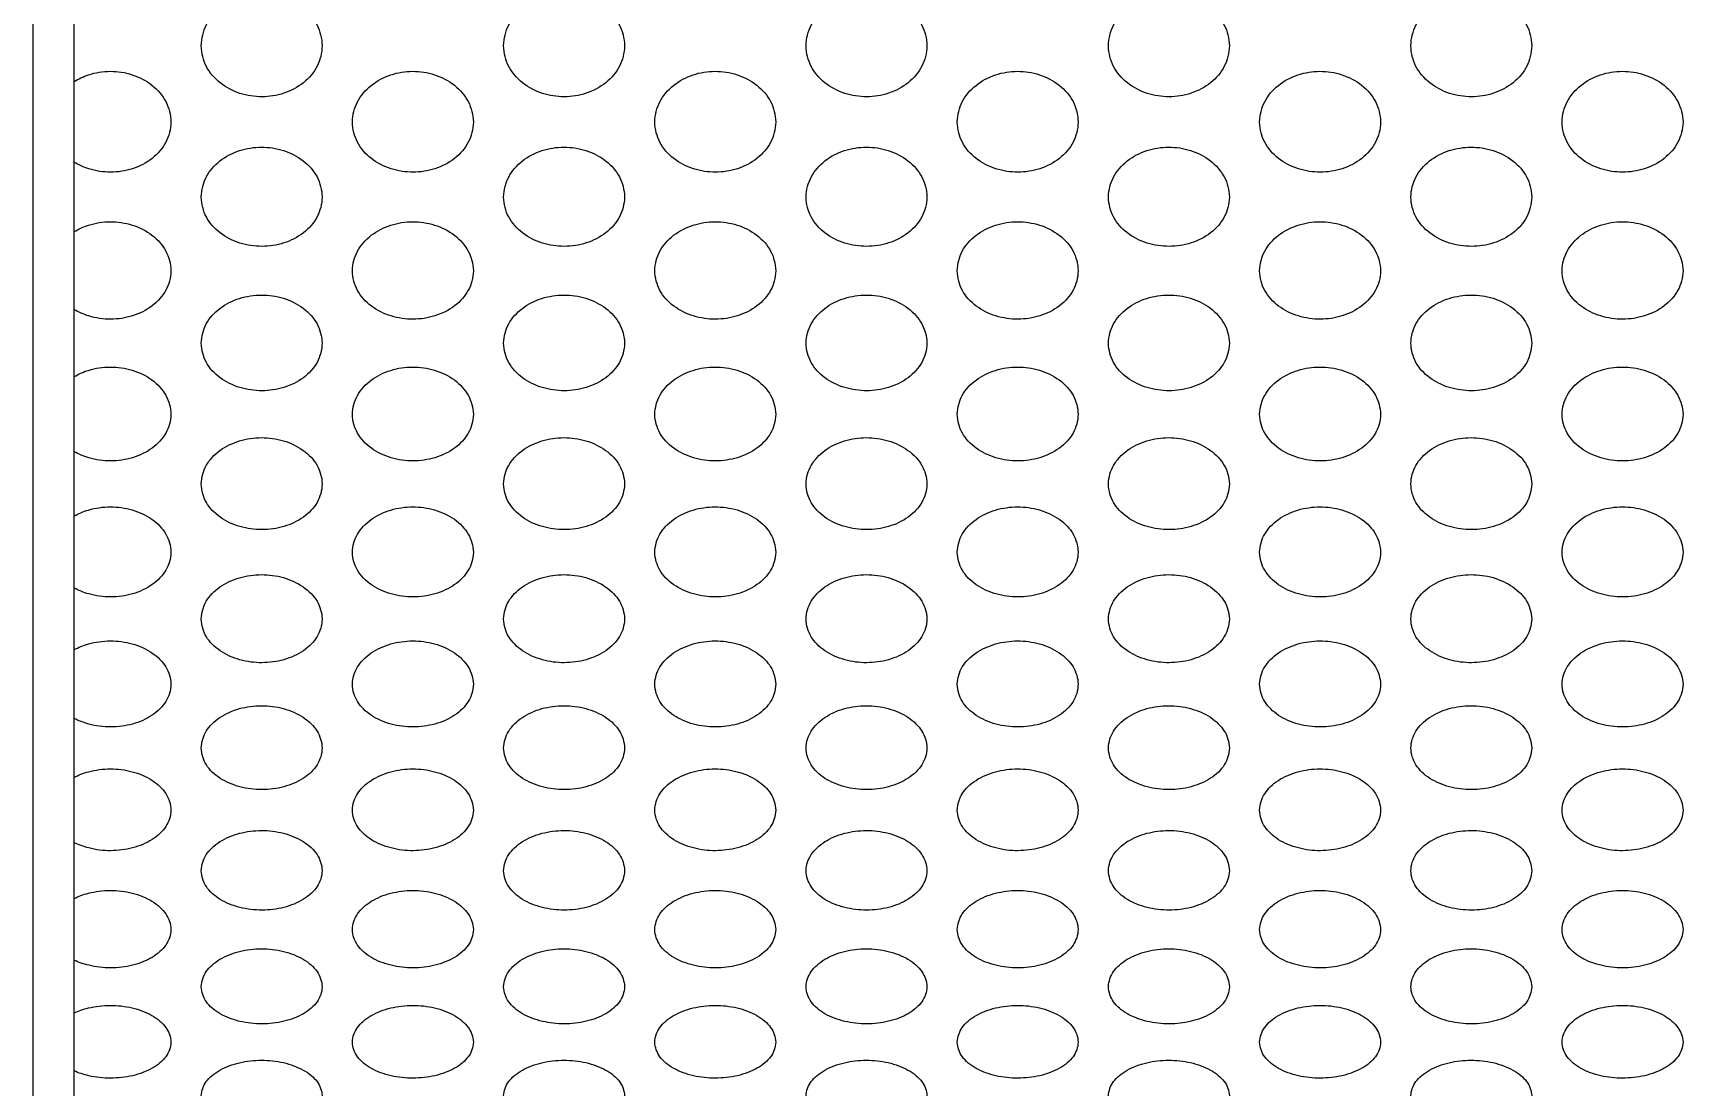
# Model space of a CAD drawing. Header units: millimetres. Extents: x 750 to 8479, y 2174 to 4333.
# Drawn here: x 2282 to 2391.2, y 3556.2 to 3625.9 of the extents above; entities that cross this region are included whole.
import ezdxf

# ---------------------------------------------------------------- set-up
doc = ezdxf.new("R2010")
doc.units = ezdxf.units.MM
doc.header["$LTSCALE"] = 153.67
doc.layers.add('02___PRT_ALL_AXES', color=7, linetype='CONTINUOUS')

msp = doc.modelspace()

# ---------------------------------------------------------------- linework, layer by layer
at = {"layer": '02___PRT_ALL_AXES', "linetype": 'Continuous'}
for p, q in [((2282.04045, 3495.98644), (2282.04045, 4020.65762)), ((2284.7516, 4011.78983), (2284.7516, 3504.85424))]:
    msp.add_line(p, q, dxfattribs=at)
for points in [[(2293.16421, 3625.06269), (2293.18605, 3625.56366), (2293.39803, 3626.46171), (2294.34098, 3627.59509), (2295.68085, 3628.3105), (2297.14755, 3628.54637), (2298.62142, 3628.32001), (2299.97591, 3627.60604), (2300.92905, 3626.46677), (2301.14258, 3625.56568), (2301.16421, 3625.06269)], [(2313.16421, 3625.06269), (2313.18605, 3625.56366), (2313.39803, 3626.46171), (2314.34098, 3627.59509), (2315.68085, 3628.3105), (2317.14755, 3628.54637), (2318.62142, 3628.32001), (2319.97591, 3627.60604), (2320.92905, 3626.46677), (2321.14258, 3625.56568), (2321.16421, 3625.06269)], [(2333.16421, 3625.06269), (2333.18605, 3625.56366), (2333.39803, 3626.46171), (2334.34098, 3627.59509), (2335.68085, 3628.3105), (2337.14755, 3628.54637), (2338.62142, 3628.32001), (2339.97591, 3627.60604), (2340.92905, 3626.46677), (2341.14258, 3625.56568), (2341.16421, 3625.06269)], [(2353.16421, 3625.06269), (2353.18605, 3625.56366), (2353.39803, 3626.46171), (2354.34098, 3627.59509), (2355.68085, 3628.3105), (2357.14755, 3628.54637), (2358.62142, 3628.32001), (2359.97591, 3627.60604), (2360.92905, 3626.46677), (2361.14258, 3625.56568), (2361.16421, 3625.06269)], [(2373.16421, 3625.06269), (2373.18605, 3625.56366), (2373.39803, 3626.46171), (2374.34098, 3627.59509), (2375.68085, 3628.3105), (2377.14755, 3628.54637), (2378.62142, 3628.32001), (2379.97591, 3627.60604), (2380.92905, 3626.46677), (2381.14258, 3625.56568), (2381.16421, 3625.06269)], [(2301.16421, 3625.06269), (2301.14237, 3624.56171), (2300.93039, 3623.668), (2299.98744, 3622.54858), (2298.64757, 3621.84616), (2297.18087, 3621.61522), (2295.707, 3621.83684), (2294.35251, 3622.53779), (2293.39937, 3623.66297), (2293.18584, 3624.5597), (2293.16421, 3625.06269)], [(2321.16421, 3625.06269), (2321.14237, 3624.56171), (2320.93039, 3623.668), (2319.98744, 3622.54858), (2318.64757, 3621.84616), (2317.18087, 3621.61522), (2315.707, 3621.83684), (2314.35251, 3622.53779), (2313.39937, 3623.66297), (2313.18584, 3624.5597), (2313.16421, 3625.06269)], [(2341.16421, 3625.06269), (2341.14237, 3624.56171), (2340.93039, 3623.668), (2339.98744, 3622.54858), (2338.64757, 3621.84616), (2337.18087, 3621.61522), (2335.707, 3621.83684), (2334.35251, 3622.53779), (2333.39937, 3623.66297), (2333.18584, 3624.5597), (2333.16421, 3625.06269)], [(2361.16421, 3625.06269), (2361.14237, 3624.56171), (2360.93039, 3623.668), (2359.98744, 3622.54858), (2358.64757, 3621.84616), (2357.18087, 3621.61522), (2355.707, 3621.83684), (2354.35251, 3622.53779), (2353.39937, 3623.66297), (2353.18584, 3624.5597), (2353.16421, 3625.06269)], [(2381.16421, 3625.06269), (2381.14237, 3624.56171), (2380.93039, 3623.668), (2379.98744, 3622.54858), (2378.64757, 3621.84616), (2377.18087, 3621.61522), (2375.707, 3621.83684), (2374.35251, 3622.53779), (2373.39937, 3623.66297), (2373.18584, 3624.5597), (2373.16421, 3625.06269)], [(2303.16421, 3620.01973), (2303.18605, 3620.51289), (2303.39803, 3621.39704), (2304.34098, 3622.51312), (2305.68085, 3623.21772), (2307.14755, 3623.45004), (2308.62142, 3623.22709), (2309.97591, 3622.5239), (2310.92905, 3621.40202), (2311.14258, 3620.51488), (2311.16421, 3620.01973)], [(2323.16421, 3620.01973), (2323.18605, 3620.51289), (2323.39803, 3621.39704), (2324.34098, 3622.51312), (2325.68085, 3623.21772), (2327.14755, 3623.45004), (2328.62142, 3623.22709), (2329.97591, 3622.5239), (2330.92905, 3621.40202), (2331.14258, 3620.51488), (2331.16421, 3620.01973)], [(2343.16421, 3620.01973), (2343.18605, 3620.51289), (2343.39803, 3621.39704), (2344.34098, 3622.51312), (2345.68085, 3623.21772), (2347.14755, 3623.45004), (2348.62142, 3623.22709), (2349.97591, 3622.5239), (2350.92905, 3621.40202), (2351.14258, 3620.51488), (2351.16421, 3620.01973)], [(2363.16421, 3620.01973), (2363.18605, 3620.51289), (2363.39803, 3621.39704), (2364.34098, 3622.51312), (2365.68085, 3623.21772), (2367.14755, 3623.45004), (2368.62142, 3623.22709), (2369.97591, 3622.5239), (2370.92905, 3621.40202), (2371.14258, 3620.51488), (2371.16421, 3620.01973)], [(2383.16421, 3620.01973), (2383.18605, 3620.51289), (2383.39803, 3621.39704), (2384.34098, 3622.51312), (2385.68085, 3623.21772), (2387.14755, 3623.45004), (2388.62142, 3623.22709), (2389.97591, 3622.5239), (2390.92905, 3621.40202), (2391.14258, 3620.51488), (2391.16421, 3620.01973)], [(2311.16421, 3620.01973), (2311.14237, 3619.52657), (2310.93039, 3618.64691), (2309.98744, 3617.54533), (2308.64757, 3616.85421), (2307.18087, 3616.627), (2305.707, 3616.84504), (2304.35251, 3617.53471), (2303.39937, 3618.64196), (2303.18584, 3619.52459), (2303.16421, 3620.01973)], [(2331.16421, 3620.01973), (2331.14237, 3619.52657), (2330.93039, 3618.64691), (2329.98744, 3617.54533), (2328.64757, 3616.85421), (2327.18087, 3616.627), (2325.707, 3616.84504), (2324.35251, 3617.53471), (2323.39937, 3618.64196), (2323.18584, 3619.52459), (2323.16421, 3620.01973)], [(2351.16421, 3620.01973), (2351.14237, 3619.52657), (2350.93039, 3618.64691), (2349.98744, 3617.54533), (2348.64757, 3616.85421), (2347.18087, 3616.627), (2345.707, 3616.84504), (2344.35251, 3617.53471), (2343.39937, 3618.64196), (2343.18584, 3619.52459), (2343.16421, 3620.01973)], [(2371.16421, 3620.01973), (2371.14237, 3619.52657), (2370.93039, 3618.64691), (2369.98744, 3617.54533), (2368.64757, 3616.85421), (2367.18087, 3616.627), (2365.707, 3616.84504), (2364.35251, 3617.53471), (2363.39937, 3618.64196), (2363.18584, 3619.52459), (2363.16421, 3620.01973)], [(2391.16421, 3620.01973), (2391.14237, 3619.52657), (2390.93039, 3618.64691), (2389.98744, 3617.54533), (2388.64757, 3616.85421), (2387.18087, 3616.627), (2385.707, 3616.84504), (2384.35251, 3617.53471), (2383.39937, 3618.64196), (2383.18584, 3619.52459), (2383.16421, 3620.01973)], [(2293.16421, 3615.05751), (2293.18605, 3615.54257), (2293.39803, 3616.41232), (2294.34098, 3617.51043), (2295.68085, 3618.20381), (2297.14755, 3618.43245), (2298.62142, 3618.21303), (2299.97591, 3617.52105), (2300.92905, 3616.41722), (2301.14258, 3615.54452), (2301.16421, 3615.05751)], [(2313.16421, 3615.05751), (2313.18605, 3615.54257), (2313.39803, 3616.41232), (2314.34098, 3617.51043), (2315.68085, 3618.20381), (2317.14755, 3618.43245), (2318.62142, 3618.21303), (2319.97591, 3617.52105), (2320.92905, 3616.41722), (2321.14258, 3615.54452), (2321.16421, 3615.05751)], [(2333.16421, 3615.05751), (2333.18605, 3615.54257), (2333.39803, 3616.41232), (2334.34098, 3617.51043), (2335.68085, 3618.20381), (2337.14755, 3618.43245), (2338.62142, 3618.21303), (2339.97591, 3617.52105), (2340.92905, 3616.41722), (2341.14258, 3615.54452), (2341.16421, 3615.05751)], [(2353.16421, 3615.05751), (2353.18605, 3615.54257), (2353.39803, 3616.41232), (2354.34098, 3617.51043), (2355.68085, 3618.20381), (2357.14755, 3618.43245), (2358.62142, 3618.21303), (2359.97591, 3617.52105), (2360.92905, 3616.41722), (2361.14258, 3615.54452), (2361.16421, 3615.05751)], [(2373.16421, 3615.05751), (2373.18605, 3615.54257), (2373.39803, 3616.41232), (2374.34098, 3617.51043), (2375.68085, 3618.20381), (2377.14755, 3618.43245), (2378.62142, 3618.21303), (2379.97591, 3617.52105), (2380.92905, 3616.41722), (2381.14258, 3615.54452), (2381.16421, 3615.05751)], [(2301.16421, 3615.05751), (2301.14237, 3614.57246), (2300.93039, 3613.70737), (2299.98744, 3612.62426), (2298.64757, 3611.94485), (2297.18087, 3611.72151), (2295.707, 3611.93584), (2294.35251, 3612.61382), (2293.39937, 3613.7025), (2293.18584, 3614.5705), (2293.16421, 3615.05751)], [(2321.16421, 3615.05751), (2321.14237, 3614.57246), (2320.93039, 3613.70737), (2319.98744, 3612.62426), (2318.64757, 3611.94485), (2317.18087, 3611.72151), (2315.707, 3611.93584), (2314.35251, 3612.61382), (2313.39937, 3613.7025), (2313.18584, 3614.5705), (2313.16421, 3615.05751)], [(2341.16421, 3615.05751), (2341.14237, 3614.57246), (2340.93039, 3613.70737), (2339.98744, 3612.62426), (2338.64757, 3611.94485), (2337.18087, 3611.72151), (2335.707, 3611.93584), (2334.35251, 3612.61382), (2333.39937, 3613.7025), (2333.18584, 3614.5705), (2333.16421, 3615.05751)], [(2361.16421, 3615.05751), (2361.14237, 3614.57246), (2360.93039, 3613.70737), (2359.98744, 3612.62426), (2358.64757, 3611.94485), (2357.18087, 3611.72151), (2355.707, 3611.93584), (2354.35251, 3612.61382), (2353.39937, 3613.7025), (2353.18584, 3614.5705), (2353.16421, 3615.05751)], [(2381.16421, 3615.05751), (2381.14237, 3614.57246), (2380.93039, 3613.70737), (2379.98744, 3612.62426), (2378.64757, 3611.94485), (2377.18087, 3611.72151), (2375.707, 3611.93584), (2374.35251, 3612.61382), (2373.39937, 3613.7025), (2373.18584, 3614.5705), (2373.16421, 3615.05751)], [(2303.16421, 3610.17894), (2303.18605, 3610.65561), (2303.39803, 3611.51044), (2304.34098, 3612.58996), (2305.68085, 3613.27171), (2307.14755, 3613.49653), (2308.62142, 3613.28077), (2309.97591, 3612.60039), (2310.92905, 3611.51525), (2311.14258, 3610.65753), (2311.16421, 3610.17894)], [(2323.16421, 3610.17894), (2323.18605, 3610.65561), (2323.39803, 3611.51044), (2324.34098, 3612.58996), (2325.68085, 3613.27171), (2327.14755, 3613.49653), (2328.62142, 3613.28077), (2329.97591, 3612.60039), (2330.92905, 3611.51525), (2331.14258, 3610.65753), (2331.16421, 3610.17894)], [(2343.16421, 3610.17894), (2343.18605, 3610.65561), (2343.39803, 3611.51044), (2344.34098, 3612.58996), (2345.68085, 3613.27171), (2347.14755, 3613.49653), (2348.62142, 3613.28077), (2349.97591, 3612.60039), (2350.92905, 3611.51525), (2351.14258, 3610.65753), (2351.16421, 3610.17894)], [(2363.16421, 3610.17894), (2363.18605, 3610.65561), (2363.39803, 3611.51044), (2364.34098, 3612.58996), (2365.68085, 3613.27171), (2367.14755, 3613.49653), (2368.62142, 3613.28077), (2369.97591, 3612.60039), (2370.92905, 3611.51525), (2371.14258, 3610.65753), (2371.16421, 3610.17894)], [(2383.16421, 3610.17894), (2383.18605, 3610.65561), (2383.39803, 3611.51044), (2384.34098, 3612.58996), (2385.68085, 3613.27171), (2387.14755, 3613.49653), (2388.62142, 3613.28077), (2389.97591, 3612.60039), (2390.92905, 3611.51525), (2391.14258, 3610.65753), (2391.16421, 3610.17894)], [(2311.16421, 3610.17894), (2311.14237, 3609.70226), (2310.93039, 3608.85225), (2309.98744, 3607.78826), (2308.64757, 3607.12095), (2307.18087, 3606.9016), (2305.707, 3607.1121), (2304.35251, 3607.778), (2303.39937, 3608.84747), (2303.18584, 3609.70035), (2303.16421, 3610.17894)], [(2331.16421, 3610.17894), (2331.14237, 3609.70226), (2330.93039, 3608.85225), (2329.98744, 3607.78826), (2328.64757, 3607.12095), (2327.18087, 3606.9016), (2325.707, 3607.1121), (2324.35251, 3607.778), (2323.39937, 3608.84747), (2323.18584, 3609.70035), (2323.16421, 3610.17894)], [(2351.16421, 3610.17894), (2351.14237, 3609.70226), (2350.93039, 3608.85225), (2349.98744, 3607.78826), (2348.64757, 3607.12095), (2347.18087, 3606.9016), (2345.707, 3607.1121), (2344.35251, 3607.778), (2343.39937, 3608.84747), (2343.18584, 3609.70035), (2343.16421, 3610.17894)], [(2371.16421, 3610.17894), (2371.14237, 3609.70226), (2370.93039, 3608.85225), (2369.98744, 3607.78826), (2368.64757, 3607.12095), (2367.18087, 3606.9016), (2365.707, 3607.1121), (2364.35251, 3607.778), (2363.39937, 3608.84747), (2363.18584, 3609.70035), (2363.16421, 3610.17894)], [(2391.16421, 3610.17894), (2391.14237, 3609.70226), (2390.93039, 3608.85225), (2389.98744, 3607.78826), (2388.64757, 3607.12095), (2387.18087, 3606.9016), (2385.707, 3607.1121), (2384.35251, 3607.778), (2383.39937, 3608.84747), (2383.18584, 3609.70035), (2383.16421, 3610.17894)], [(2293.16421, 3605.38684), (2293.18605, 3605.85485), (2293.39803, 3606.69427), (2294.34098, 3607.75456), (2295.68085, 3608.42428), (2297.14755, 3608.64515), (2298.62142, 3608.43319), (2299.97591, 3607.76481), (2300.92905, 3606.69899), (2301.14258, 3605.85674), (2301.16421, 3605.38684)], [(2313.16421, 3605.38684), (2313.18605, 3605.85485), (2313.39803, 3606.69427), (2314.34098, 3607.75456), (2315.68085, 3608.42428), (2317.14755, 3608.64515), (2318.62142, 3608.43319), (2319.97591, 3607.76481), (2320.92905, 3606.69899), (2321.14258, 3605.85674), (2321.16421, 3605.38684)], [(2333.16421, 3605.38684), (2333.18605, 3605.85485), (2333.39803, 3606.69427), (2334.34098, 3607.75456), (2335.68085, 3608.42428), (2337.14755, 3608.64515), (2338.62142, 3608.43319), (2339.97591, 3607.76481), (2340.92905, 3606.69899), (2341.14258, 3605.85674), (2341.16421, 3605.38684)], [(2353.16421, 3605.38684), (2353.18605, 3605.85485), (2353.39803, 3606.69427), (2354.34098, 3607.75456), (2355.68085, 3608.42428), (2357.14755, 3608.64515), (2358.62142, 3608.43319), (2359.97591, 3607.76481), (2360.92905, 3606.69899), (2361.14258, 3605.85674), (2361.16421, 3605.38684)], [(2373.16421, 3605.38684), (2373.18605, 3605.85485), (2373.39803, 3606.69427), (2374.34098, 3607.75456), (2375.68085, 3608.42428), (2377.14755, 3608.64515), (2378.62142, 3608.43319), (2379.97591, 3607.76481), (2380.92905, 3606.69899), (2381.14258, 3605.85674), (2381.16421, 3605.38684)], [(2301.16421, 3605.38684), (2301.14237, 3604.91884), (2300.93039, 3604.08439), (2299.98744, 3603.04013), (2298.64757, 3602.38532), (2297.18087, 3602.1701), (2295.707, 3602.37663), (2294.35251, 3603.03007), (2293.39937, 3604.0797), (2293.18584, 3604.91695), (2293.16421, 3605.38684)], [(2321.16421, 3605.38684), (2321.14237, 3604.91884), (2320.93039, 3604.08439), (2319.98744, 3603.04013), (2318.64757, 3602.38532), (2317.18087, 3602.1701), (2315.707, 3602.37663), (2314.35251, 3603.03007), (2313.39937, 3604.0797), (2313.18584, 3604.91695), (2313.16421, 3605.38684)], [(2341.16421, 3605.38684), (2341.14237, 3604.91884), (2340.93039, 3604.08439), (2339.98744, 3603.04013), (2338.64757, 3602.38532), (2337.18087, 3602.1701), (2335.707, 3602.37663), (2334.35251, 3603.03007), (2333.39937, 3604.0797), (2333.18584, 3604.91695), (2333.16421, 3605.38684)], [(2361.16421, 3605.38684), (2361.14237, 3604.91884), (2360.93039, 3604.08439), (2359.98744, 3603.04013), (2358.64757, 3602.38532), (2357.18087, 3602.1701), (2355.707, 3602.37663), (2354.35251, 3603.03007), (2353.39937, 3604.0797), (2353.18584, 3604.91695), (2353.16421, 3605.38684)], [(2381.16421, 3605.38684), (2381.14237, 3604.91884), (2380.93039, 3604.08439), (2379.98744, 3603.04013), (2378.64757, 3602.38532), (2377.18087, 3602.1701), (2375.707, 3602.37663), (2374.35251, 3603.03007), (2373.39937, 3604.0797), (2373.18584, 3604.91695), (2373.16421, 3605.38684)], [(2303.16421, 3600.68404), (2303.18605, 3601.14311), (2303.39803, 3601.96661), (2304.34098, 3603.00706), (2305.68085, 3603.66437), (2307.14755, 3603.88116), (2308.62142, 3603.67311), (2309.97591, 3603.01712), (2310.92905, 3601.97125), (2311.14258, 3601.14496), (2311.16421, 3600.68404)], [(2323.16421, 3600.68404), (2323.18605, 3601.14311), (2323.39803, 3601.96661), (2324.34098, 3603.00706), (2325.68085, 3603.66437), (2327.14755, 3603.88116), (2328.62142, 3603.67311), (2329.97591, 3603.01712), (2330.92905, 3601.97125), (2331.14258, 3601.14496), (2331.16421, 3600.68404)], [(2343.16421, 3600.68404), (2343.18605, 3601.14311), (2343.39803, 3601.96661), (2344.34098, 3603.00706), (2345.68085, 3603.66437), (2347.14755, 3603.88116), (2348.62142, 3603.67311), (2349.97591, 3603.01712), (2350.92905, 3601.97125), (2351.14258, 3601.14496), (2351.16421, 3600.68404)], [(2363.16421, 3600.68404), (2363.18605, 3601.14311), (2363.39803, 3601.96661), (2364.34098, 3603.00706), (2365.68085, 3603.66437), (2367.14755, 3603.88116), (2368.62142, 3603.67311), (2369.97591, 3603.01712), (2370.92905, 3601.97125), (2371.14258, 3601.14496), (2371.16421, 3600.68404)], [(2383.16421, 3600.68404), (2383.18605, 3601.14311), (2383.39803, 3601.96661), (2384.34098, 3603.00706), (2385.68085, 3603.66437), (2387.14755, 3603.88116), (2388.62142, 3603.67311), (2389.97591, 3603.01712), (2390.92905, 3601.97125), (2391.14258, 3601.14496), (2391.16421, 3600.68404)], [(2311.16421, 3600.68404), (2311.14237, 3600.22496), (2310.93039, 3599.40658), (2309.98744, 3598.38266), (2308.64757, 3597.74072), (2307.18087, 3597.52975), (2305.707, 3597.7322), (2304.35251, 3598.37279), (2303.39937, 3599.40197), (2303.18584, 3600.22312), (2303.16421, 3600.68404)], [(2331.16421, 3600.68404), (2331.14237, 3600.22496), (2330.93039, 3599.40658), (2329.98744, 3598.38266), (2328.64757, 3597.74072), (2327.18087, 3597.52975), (2325.707, 3597.7322), (2324.35251, 3598.37279), (2323.39937, 3599.40197), (2323.18584, 3600.22312), (2323.16421, 3600.68404)], [(2351.16421, 3600.68404), (2351.14237, 3600.22496), (2350.93039, 3599.40658), (2349.98744, 3598.38266), (2348.64757, 3597.74072), (2347.18087, 3597.52975), (2345.707, 3597.7322), (2344.35251, 3598.37279), (2343.39937, 3599.40197), (2343.18584, 3600.22312), (2343.16421, 3600.68404)], [(2371.16421, 3600.68404), (2371.14237, 3600.22496), (2370.93039, 3599.40658), (2369.98744, 3598.38266), (2368.64757, 3597.74072), (2367.18087, 3597.52975), (2365.707, 3597.7322), (2364.35251, 3598.37279), (2363.39937, 3599.40197), (2363.18584, 3600.22312), (2363.16421, 3600.68404)], [(2391.16421, 3600.68404), (2391.14237, 3600.22496), (2390.93039, 3599.40658), (2389.98744, 3598.38266), (2388.64757, 3597.74072), (2387.18087, 3597.52975), (2385.707, 3597.7322), (2384.35251, 3598.37279), (2383.39937, 3599.40197), (2383.18584, 3600.22312), (2383.16421, 3600.68404)], [(2293.16421, 3596.07326), (2293.18605, 3596.52312), (2293.39803, 3597.33024), (2294.34098, 3598.35023), (2295.68085, 3598.99474), (2297.14755, 3599.20733), (2298.62142, 3599.00331), (2299.97591, 3598.36009), (2300.92905, 3597.33479), (2301.14258, 3596.52493), (2301.16421, 3596.07326)], [(2313.16421, 3596.07326), (2313.18605, 3596.52312), (2313.39803, 3597.33024), (2314.34098, 3598.35023), (2315.68085, 3598.99474), (2317.14755, 3599.20733), (2318.62142, 3599.00331), (2319.97591, 3598.36009), (2320.92905, 3597.33479), (2321.14258, 3596.52493), (2321.16421, 3596.07326)], [(2333.16421, 3596.07326), (2333.18605, 3596.52312), (2333.39803, 3597.33024), (2334.34098, 3598.35023), (2335.68085, 3598.99474), (2337.14755, 3599.20733), (2338.62142, 3599.00331), (2339.97591, 3598.36009), (2340.92905, 3597.33479), (2341.14258, 3596.52493), (2341.16421, 3596.07326)], [(2353.16421, 3596.07326), (2353.18605, 3596.52312), (2353.39803, 3597.33024), (2354.34098, 3598.35023), (2355.68085, 3598.99474), (2357.14755, 3599.20733), (2358.62142, 3599.00331), (2359.97591, 3598.36009), (2360.92905, 3597.33479), (2361.14258, 3596.52493), (2361.16421, 3596.07326)], [(2373.16421, 3596.07326), (2373.18605, 3596.52312), (2373.39803, 3597.33024), (2374.34098, 3598.35023), (2375.68085, 3598.99474), (2377.14755, 3599.20733), (2378.62142, 3599.00331), (2379.97591, 3598.36009), (2380.92905, 3597.33479), (2381.14258, 3596.52493), (2381.16421, 3596.07326)], [(2301.16421, 3596.07326), (2301.14237, 3595.62339), (2300.93039, 3594.82154), (2299.98744, 3593.81856), (2298.64757, 3593.18987), (2297.18087, 3592.98327), (2295.707, 3593.18153), (2294.35251, 3593.80889), (2293.39937, 3594.81703), (2293.18584, 3595.62158), (2293.16421, 3596.07326)], [(2321.16421, 3596.07326), (2321.14237, 3595.62339), (2320.93039, 3594.82154), (2319.98744, 3593.81856), (2318.64757, 3593.18987), (2317.18087, 3592.98327), (2315.707, 3593.18153), (2314.35251, 3593.80889), (2313.39937, 3594.81703), (2313.18584, 3595.62158), (2313.16421, 3596.07326)], [(2341.16421, 3596.07326), (2341.14237, 3595.62339), (2340.93039, 3594.82154), (2339.98744, 3593.81856), (2338.64757, 3593.18987), (2337.18087, 3592.98327), (2335.707, 3593.18153), (2334.35251, 3593.80889), (2333.39937, 3594.81703), (2333.18584, 3595.62158), (2333.16421, 3596.07326)], [(2361.16421, 3596.07326), (2361.14237, 3595.62339), (2360.93039, 3594.82154), (2359.98744, 3593.81856), (2358.64757, 3593.18987), (2357.18087, 3592.98327), (2355.707, 3593.18153), (2354.35251, 3593.80889), (2353.39937, 3594.81703), (2353.18584, 3595.62158), (2353.16421, 3596.07326)], [(2381.16421, 3596.07326), (2381.14237, 3595.62339), (2380.93039, 3594.82154), (2379.98744, 3593.81856), (2378.64757, 3593.18987), (2377.18087, 3592.98327), (2375.707, 3593.18153), (2374.35251, 3593.80889), (2373.39937, 3594.81703), (2373.18584, 3595.62158), (2373.16421, 3596.07326)], [(2303.16421, 3591.5572), (2303.18605, 3591.9976), (2303.39803, 3592.78786), (2304.34098, 3593.7868), (2305.68085, 3594.41813), (2307.14755, 3594.62639), (2308.62142, 3594.42652), (2309.97591, 3593.79646), (2310.92905, 3592.79231), (2311.14258, 3591.99937), (2311.16421, 3591.5572)], [(2323.16421, 3591.5572), (2323.18605, 3591.9976), (2323.39803, 3592.78786), (2324.34098, 3593.7868), (2325.68085, 3594.41813), (2327.14755, 3594.62639), (2328.62142, 3594.42652), (2329.97591, 3593.79646), (2330.92905, 3592.79231), (2331.14258, 3591.99937), (2331.16421, 3591.5572)], [(2343.16421, 3591.5572), (2343.18605, 3591.9976), (2343.39803, 3592.78786), (2344.34098, 3593.7868), (2345.68085, 3594.41813), (2347.14755, 3594.62639), (2348.62142, 3594.42652), (2349.97591, 3593.79646), (2350.92905, 3592.79231), (2351.14258, 3591.99937), (2351.16421, 3591.5572)], [(2363.16421, 3591.5572), (2363.18605, 3591.9976), (2363.39803, 3592.78786), (2364.34098, 3593.7868), (2365.68085, 3594.41813), (2367.14755, 3594.62639), (2368.62142, 3594.42652), (2369.97591, 3593.79646), (2370.92905, 3592.79231), (2371.14258, 3591.99937), (2371.16421, 3591.5572)], [(2383.16421, 3591.5572), (2383.18605, 3591.9976), (2383.39803, 3592.78786), (2384.34098, 3593.7868), (2385.68085, 3594.41813), (2387.14755, 3594.62639), (2388.62142, 3594.42652), (2389.97591, 3593.79646), (2390.92905, 3592.79231), (2391.14258, 3591.99937), (2391.16421, 3591.5572)], [(2311.16421, 3591.5572), (2311.14237, 3591.1168), (2310.93039, 3590.33196), (2309.98744, 3589.35049), (2308.64757, 3588.73542), (2307.18087, 3588.53332), (2305.707, 3588.72727), (2304.35251, 3589.34104), (2303.39937, 3590.32754), (2303.18584, 3591.11503), (2303.16421, 3591.5572)], [(2331.16421, 3591.5572), (2331.14237, 3591.1168), (2330.93039, 3590.33196), (2329.98744, 3589.35049), (2328.64757, 3588.73542), (2327.18087, 3588.53332), (2325.707, 3588.72727), (2324.35251, 3589.34104), (2323.39937, 3590.32754), (2323.18584, 3591.11503), (2323.16421, 3591.5572)], [(2351.16421, 3591.5572), (2351.14237, 3591.1168), (2350.93039, 3590.33196), (2349.98744, 3589.35049), (2348.64757, 3588.73542), (2347.18087, 3588.53332), (2345.707, 3588.72727), (2344.35251, 3589.34104), (2343.39937, 3590.32754), (2343.18584, 3591.11503), (2343.16421, 3591.5572)], [(2371.16421, 3591.5572), (2371.14237, 3591.1168), (2370.93039, 3590.33196), (2369.98744, 3589.35049), (2368.64757, 3588.73542), (2367.18087, 3588.53332), (2365.707, 3588.72727), (2364.35251, 3589.34104), (2363.39937, 3590.32754), (2363.18584, 3591.11503), (2363.16421, 3591.5572)], [(2391.16421, 3591.5572), (2391.14237, 3591.1168), (2390.93039, 3590.33196), (2389.98744, 3589.35049), (2388.64757, 3588.73542), (2387.18087, 3588.53332), (2385.707, 3588.72727), (2384.35251, 3589.34104), (2383.39937, 3590.32754), (2383.18584, 3591.11503), (2383.16421, 3591.5572)], [(2293.16421, 3587.1385), (2293.18605, 3587.56917), (2293.39803, 3588.34211), (2294.34098, 3589.31942), (2295.68085, 3589.9372), (2297.14755, 3590.14102), (2298.62142, 3589.94542), (2299.97591, 3589.32887), (2300.92905, 3588.34647), (2301.14258, 3587.5709), (2301.16421, 3587.1385)], [(2313.16421, 3587.1385), (2313.18605, 3587.56917), (2313.39803, 3588.34211), (2314.34098, 3589.31942), (2315.68085, 3589.9372), (2317.14755, 3590.14102), (2318.62142, 3589.94542), (2319.97591, 3589.32887), (2320.92905, 3588.34647), (2321.14258, 3587.5709), (2321.16421, 3587.1385)], [(2333.16421, 3587.1385), (2333.18605, 3587.56917), (2333.39803, 3588.34211), (2334.34098, 3589.31942), (2335.68085, 3589.9372), (2337.14755, 3590.14102), (2338.62142, 3589.94542), (2339.97591, 3589.32887), (2340.92905, 3588.34647), (2341.14258, 3587.5709), (2341.16421, 3587.1385)], [(2353.16421, 3587.1385), (2353.18605, 3587.56917), (2353.39803, 3588.34211), (2354.34098, 3589.31942), (2355.68085, 3589.9372), (2357.14755, 3590.14102), (2358.62142, 3589.94542), (2359.97591, 3589.32887), (2360.92905, 3588.34647), (2361.14258, 3587.5709), (2361.16421, 3587.1385)], [(2373.16421, 3587.1385), (2373.18605, 3587.56917), (2373.39803, 3588.34211), (2374.34098, 3589.31942), (2375.68085, 3589.9372), (2377.14755, 3590.14102), (2378.62142, 3589.94542), (2379.97591, 3589.32887), (2380.92905, 3588.34647), (2381.14258, 3587.5709), (2381.16421, 3587.1385)], [(2301.16421, 3587.1385), (2301.14237, 3586.70782), (2300.93039, 3585.94044), (2299.98744, 3584.98108), (2298.64757, 3584.37998), (2297.18087, 3584.18249), (2295.707, 3584.37201), (2294.35251, 3584.97183), (2293.39937, 3585.93612), (2293.18584, 3586.70609), (2293.16421, 3587.1385)], [(2321.16421, 3587.1385), (2321.14237, 3586.70782), (2320.93039, 3585.94044), (2319.98744, 3584.98108), (2318.64757, 3584.37998), (2317.18087, 3584.18249), (2315.707, 3584.37201), (2314.35251, 3584.97183), (2313.39937, 3585.93612), (2313.18584, 3586.70609), (2313.16421, 3587.1385)], [(2341.16421, 3587.1385), (2341.14237, 3586.70782), (2340.93039, 3585.94044), (2339.98744, 3584.98108), (2338.64757, 3584.37998), (2337.18087, 3584.18249), (2335.707, 3584.37201), (2334.35251, 3584.97183), (2333.39937, 3585.93612), (2333.18584, 3586.70609), (2333.16421, 3587.1385)], [(2361.16421, 3587.1385), (2361.14237, 3586.70782), (2360.93039, 3585.94044), (2359.98744, 3584.98108), (2358.64757, 3584.37998), (2357.18087, 3584.18249), (2355.707, 3584.37201), (2354.35251, 3584.97183), (2353.39937, 3585.93612), (2353.18584, 3586.70609), (2353.16421, 3587.1385)], [(2381.16421, 3587.1385), (2381.14237, 3586.70782), (2380.93039, 3585.94044), (2379.98744, 3584.98108), (2378.64757, 3584.37998), (2377.18087, 3584.18249), (2375.707, 3584.37201), (2374.35251, 3584.97183), (2373.39937, 3585.93612), (2373.18584, 3586.70609), (2373.16421, 3587.1385)], [(2303.16421, 3582.81973), (2303.18605, 3583.24043), (2303.39803, 3583.9956), (2304.34098, 3584.9507), (2305.68085, 3585.55458), (2307.14755, 3585.75383), (2308.62142, 3585.56261), (2309.97591, 3584.95994), (2310.92905, 3583.99986), (2311.14258, 3583.24212), (2311.16421, 3582.81973)], [(2323.16421, 3582.81973), (2323.18605, 3583.24043), (2323.39803, 3583.9956), (2324.34098, 3584.9507), (2325.68085, 3585.55458), (2327.14755, 3585.75383), (2328.62142, 3585.56261), (2329.97591, 3584.95994), (2330.92905, 3583.99986), (2331.14258, 3583.24212), (2331.16421, 3582.81973)], [(2343.16421, 3582.81973), (2343.18605, 3583.24043), (2343.39803, 3583.9956), (2344.34098, 3584.9507), (2345.68085, 3585.55458), (2347.14755, 3585.75383), (2348.62142, 3585.56261), (2349.97591, 3584.95994), (2350.92905, 3583.99986), (2351.14258, 3583.24212), (2351.16421, 3582.81973)], [(2363.16421, 3582.81973), (2363.18605, 3583.24043), (2363.39803, 3583.9956), (2364.34098, 3584.9507), (2365.68085, 3585.55458), (2367.14755, 3585.75383), (2368.62142, 3585.56261), (2369.97591, 3584.95994), (2370.92905, 3583.99986), (2371.14258, 3583.24212), (2371.16421, 3582.81973)], [(2383.16421, 3582.81973), (2383.18605, 3583.24043), (2383.39803, 3583.9956), (2384.34098, 3584.9507), (2385.68085, 3585.55458), (2387.14755, 3585.75383), (2388.62142, 3585.56261), (2389.97591, 3584.95994), (2390.92905, 3583.99986), (2391.14258, 3583.24212), (2391.16421, 3582.81973)], [(2311.16421, 3582.81973), (2311.14237, 3582.39903), (2310.93039, 3581.64956), (2309.98744, 3580.71285), (2308.64757, 3580.12609), (2307.18087, 3579.93333), (2305.707, 3580.11831), (2304.35251, 3580.70383), (2303.39937, 3581.64534), (2303.18584, 3582.39734), (2303.16421, 3582.81973)], [(2331.16421, 3582.81973), (2331.14237, 3582.39903), (2330.93039, 3581.64956), (2329.98744, 3580.71285), (2328.64757, 3580.12609), (2327.18087, 3579.93333), (2325.707, 3580.11831), (2324.35251, 3580.70383), (2323.39937, 3581.64534), (2323.18584, 3582.39734), (2323.16421, 3582.81973)], [(2351.16421, 3582.81973), (2351.14237, 3582.39903), (2350.93039, 3581.64956), (2349.98744, 3580.71285), (2348.64757, 3580.12609), (2347.18087, 3579.93333), (2345.707, 3580.11831), (2344.35251, 3580.70383), (2343.39937, 3581.64534), (2343.18584, 3582.39734), (2343.16421, 3582.81973)], [(2371.16421, 3582.81973), (2371.14237, 3582.39903), (2370.93039, 3581.64956), (2369.98744, 3580.71285), (2368.64757, 3580.12609), (2367.18087, 3579.93333), (2365.707, 3580.11831), (2364.35251, 3580.70383), (2363.39937, 3581.64534), (2363.18584, 3582.39734), (2363.16421, 3582.81973)], [(2391.16421, 3582.81973), (2391.14237, 3582.39903), (2390.93039, 3581.64956), (2389.98744, 3580.71285), (2388.64757, 3580.12609), (2387.18087, 3579.93333), (2385.707, 3580.11831), (2384.35251, 3580.70383), (2383.39937, 3581.64534), (2383.18584, 3582.39734), (2383.16421, 3582.81973)], [(2293.16421, 3578.60342), (2293.18605, 3579.0139), (2293.39803, 3579.75087), (2294.34098, 3580.6832), (2295.68085, 3581.27282), (2297.14755, 3581.46738), (2298.62142, 3581.28066), (2299.97591, 3580.69222), (2300.92905, 3579.75502), (2301.14258, 3579.01555), (2301.16421, 3578.60342)], [(2313.16421, 3578.60342), (2313.18605, 3579.0139), (2313.39803, 3579.75087), (2314.34098, 3580.6832), (2315.68085, 3581.27282), (2317.14755, 3581.46738), (2318.62142, 3581.28066), (2319.97591, 3580.69222), (2320.92905, 3579.75502), (2321.14258, 3579.01555), (2321.16421, 3578.60342)], [(2333.16421, 3578.60342), (2333.18605, 3579.0139), (2333.39803, 3579.75087), (2334.34098, 3580.6832), (2335.68085, 3581.27282), (2337.14755, 3581.46738), (2338.62142, 3581.28066), (2339.97591, 3580.69222), (2340.92905, 3579.75502), (2341.14258, 3579.01555), (2341.16421, 3578.60342)], [(2353.16421, 3578.60342), (2353.18605, 3579.0139), (2353.39803, 3579.75087), (2354.34098, 3580.6832), (2355.68085, 3581.27282), (2357.14755, 3581.46738), (2358.62142, 3581.28066), (2359.97591, 3580.69222), (2360.92905, 3579.75502), (2361.14258, 3579.01555), (2361.16421, 3578.60342)], [(2373.16421, 3578.60342), (2373.18605, 3579.0139), (2373.39803, 3579.75087), (2374.34098, 3580.6832), (2375.68085, 3581.27282), (2377.14755, 3581.46738), (2378.62142, 3581.28066), (2379.97591, 3580.69222), (2380.92905, 3579.75502), (2381.14258, 3579.01555), (2381.16421, 3578.60342)], [(2301.16421, 3578.60342), (2301.14237, 3578.19295), (2300.93039, 3577.46183), (2299.98744, 3576.54832), (2298.64757, 3575.97622), (2297.18087, 3575.78831), (2295.707, 3575.96864), (2294.35251, 3576.53952), (2293.39937, 3577.45771), (2293.18584, 3578.1913), (2293.16421, 3578.60342)], [(2321.16421, 3578.60342), (2321.14237, 3578.19295), (2320.93039, 3577.46183), (2319.98744, 3576.54832), (2318.64757, 3575.97622), (2317.18087, 3575.78831), (2315.707, 3575.96864), (2314.35251, 3576.53952), (2313.39937, 3577.45771), (2313.18584, 3578.1913), (2313.16421, 3578.60342)], [(2341.16421, 3578.60342), (2341.14237, 3578.19295), (2340.93039, 3577.46183), (2339.98744, 3576.54832), (2338.64757, 3575.97622), (2337.18087, 3575.78831), (2335.707, 3575.96864), (2334.35251, 3576.53952), (2333.39937, 3577.45771), (2333.18584, 3578.1913), (2333.16421, 3578.60342)], [(2361.16421, 3578.60342), (2361.14237, 3578.19295), (2360.93039, 3577.46183), (2359.98744, 3576.54832), (2358.64757, 3575.97622), (2357.18087, 3575.78831), (2355.707, 3575.96864), (2354.35251, 3576.53952), (2353.39937, 3577.45771), (2353.18584, 3578.1913), (2353.16421, 3578.60342)], [(2381.16421, 3578.60342), (2381.14237, 3578.19295), (2380.93039, 3577.46183), (2379.98744, 3576.54832), (2378.64757, 3575.97622), (2377.18087, 3575.78831), (2375.707, 3575.96864), (2374.35251, 3576.53952), (2373.39937, 3577.45771), (2373.18584, 3578.1913), (2373.16421, 3578.60342)], [(2303.16421, 3574.49204), (2303.18605, 3574.89205), (2303.39803, 3575.61038), (2304.34098, 3576.51941), (2305.68085, 3577.09442), (2307.14755, 3577.28419), (2308.62142, 3577.10207), (2309.97591, 3576.5282), (2310.92905, 3575.61442), (2311.14258, 3574.89366), (2311.16421, 3574.49204)], [(2323.16421, 3574.49204), (2323.18605, 3574.89205), (2323.39803, 3575.61038), (2324.34098, 3576.51941), (2325.68085, 3577.09442), (2327.14755, 3577.28419), (2328.62142, 3577.10207), (2329.97591, 3576.5282), (2330.92905, 3575.61442), (2331.14258, 3574.89366), (2331.16421, 3574.49204)], [(2343.16421, 3574.49204), (2343.18605, 3574.89205), (2343.39803, 3575.61038), (2344.34098, 3576.51941), (2345.68085, 3577.09442), (2347.14755, 3577.28419), (2348.62142, 3577.10207), (2349.97591, 3576.5282), (2350.92905, 3575.61442), (2351.14258, 3574.89366), (2351.16421, 3574.49204)], [(2363.16421, 3574.49204), (2363.18605, 3574.89205), (2363.39803, 3575.61038), (2364.34098, 3576.51941), (2365.68085, 3577.09442), (2367.14755, 3577.28419), (2368.62142, 3577.10207), (2369.97591, 3576.5282), (2370.92905, 3575.61442), (2371.14258, 3574.89366), (2371.16421, 3574.49204)], [(2383.16421, 3574.49204), (2383.18605, 3574.89205), (2383.39803, 3575.61038), (2384.34098, 3576.51941), (2385.68085, 3577.09442), (2387.14755, 3577.28419), (2388.62142, 3577.10207), (2389.97591, 3576.5282), (2390.92905, 3575.61442), (2391.14258, 3574.89366), (2391.16421, 3574.49204)], [(2311.16421, 3574.49204), (2311.14237, 3574.09202), (2310.93039, 3573.37968), (2309.98744, 3572.48991), (2308.64757, 3571.93282), (2307.18087, 3571.74985), (2305.707, 3571.92543), (2304.35251, 3572.48134), (2303.39937, 3573.37567), (2303.18584, 3574.09041), (2303.16421, 3574.49204)], [(2331.16421, 3574.49204), (2331.14237, 3574.09202), (2330.93039, 3573.37968), (2329.98744, 3572.48991), (2328.64757, 3571.93282), (2327.18087, 3571.74985), (2325.707, 3571.92543), (2324.35251, 3572.48134), (2323.39937, 3573.37567), (2323.18584, 3574.09041), (2323.16421, 3574.49204)], [(2351.16421, 3574.49204), (2351.14237, 3574.09202), (2350.93039, 3573.37968), (2349.98744, 3572.48991), (2348.64757, 3571.93282), (2347.18087, 3571.74985), (2345.707, 3571.92543), (2344.35251, 3572.48134), (2343.39937, 3573.37567), (2343.18584, 3574.09041), (2343.16421, 3574.49204)], [(2371.16421, 3574.49204), (2371.14237, 3574.09202), (2370.93039, 3573.37968), (2369.98744, 3572.48991), (2368.64757, 3571.93282), (2367.18087, 3571.74985), (2365.707, 3571.92543), (2364.35251, 3572.48134), (2363.39937, 3573.37567), (2363.18584, 3574.09041), (2363.16421, 3574.49204)], [(2391.16421, 3574.49204), (2391.14237, 3574.09202), (2390.93039, 3573.37968), (2389.98744, 3572.48991), (2388.64757, 3571.93282), (2387.18087, 3571.74985), (2385.707, 3571.92543), (2384.35251, 3572.48134), (2383.39937, 3573.37567), (2383.18584, 3574.09041), (2383.16421, 3574.49204)], [(2293.16421, 3570.48797), (2293.18605, 3570.87729), (2293.39803, 3571.57655), (2294.34098, 3572.46175), (2295.68085, 3573.02182), (2297.14755, 3573.20668), (2298.62142, 3573.02928), (2299.97591, 3572.47031), (2300.92905, 3571.58049), (2301.14258, 3570.87886), (2301.16421, 3570.48797)], [(2313.16421, 3570.48797), (2313.18605, 3570.87729), (2313.39803, 3571.57655), (2314.34098, 3572.46175), (2315.68085, 3573.02182), (2317.14755, 3573.20668), (2318.62142, 3573.02928), (2319.97591, 3572.47031), (2320.92905, 3571.58049), (2321.14258, 3570.87886), (2321.16421, 3570.48797)], [(2333.16421, 3570.48797), (2333.18605, 3570.87729), (2333.39803, 3571.57655), (2334.34098, 3572.46175), (2335.68085, 3573.02182), (2337.14755, 3573.20668), (2338.62142, 3573.02928), (2339.97591, 3572.47031), (2340.92905, 3571.58049), (2341.14258, 3570.87886), (2341.16421, 3570.48797)], [(2353.16421, 3570.48797), (2353.18605, 3570.87729), (2353.39803, 3571.57655), (2354.34098, 3572.46175), (2355.68085, 3573.02182), (2357.14755, 3573.20668), (2358.62142, 3573.02928), (2359.97591, 3572.47031), (2360.92905, 3571.58049), (2361.14258, 3570.87886), (2361.16421, 3570.48797)], [(2373.16421, 3570.48797), (2373.18605, 3570.87729), (2373.39803, 3571.57655), (2374.34098, 3572.46175), (2375.68085, 3573.02182), (2377.14755, 3573.20668), (2378.62142, 3573.02928), (2379.97591, 3572.47031), (2380.92905, 3571.58049), (2381.14258, 3570.87886), (2381.16421, 3570.48797)], [(2301.16421, 3570.48797), (2301.14237, 3570.09865), (2300.93039, 3569.40549), (2299.98744, 3568.53998), (2298.64757, 3567.99822), (2297.18087, 3567.82031), (2295.707, 3567.99104), (2294.35251, 3568.53165), (2293.39937, 3569.40159), (2293.18584, 3570.09708), (2293.16421, 3570.48797)], [(2321.16421, 3570.48797), (2321.14237, 3570.09865), (2320.93039, 3569.40549), (2319.98744, 3568.53998), (2318.64757, 3567.99822), (2317.18087, 3567.82031), (2315.707, 3567.99104), (2314.35251, 3568.53165), (2313.39937, 3569.40159), (2313.18584, 3570.09708), (2313.16421, 3570.48797)], [(2341.16421, 3570.48797), (2341.14237, 3570.09865), (2340.93039, 3569.40549), (2339.98744, 3568.53998), (2338.64757, 3567.99822), (2337.18087, 3567.82031), (2335.707, 3567.99104), (2334.35251, 3568.53165), (2333.39937, 3569.40159), (2333.18584, 3570.09708), (2333.16421, 3570.48797)], [(2361.16421, 3570.48797), (2361.14237, 3570.09865), (2360.93039, 3569.40549), (2359.98744, 3568.53998), (2358.64757, 3567.99822), (2357.18087, 3567.82031), (2355.707, 3567.99104), (2354.35251, 3568.53165), (2353.39937, 3569.40159), (2353.18584, 3570.09708), (2353.16421, 3570.48797)], [(2381.16421, 3570.48797), (2381.14237, 3570.09865), (2380.93039, 3569.40549), (2379.98744, 3568.53998), (2378.64757, 3567.99822), (2377.18087, 3567.82031), (2375.707, 3567.99104), (2374.35251, 3568.53165), (2373.39937, 3569.40159), (2373.18584, 3570.09708), (2373.16421, 3570.48797)], [(2303.16421, 3566.59356), (2303.18605, 3566.97196), (2303.39803, 3567.65175), (2304.34098, 3568.5126), (2305.68085, 3569.0574), (2307.14755, 3569.23724), (2308.62142, 3569.06465), (2309.97591, 3568.52092), (2310.92905, 3567.65558), (2311.14258, 3566.97348), (2311.16421, 3566.59356)], [(2323.16421, 3566.59356), (2323.18605, 3566.97196), (2323.39803, 3567.65175), (2324.34098, 3568.5126), (2325.68085, 3569.0574), (2327.14755, 3569.23724), (2328.62142, 3569.06465), (2329.97591, 3568.52092), (2330.92905, 3567.65558), (2331.14258, 3566.97348), (2331.16421, 3566.59356)], [(2343.16421, 3566.59356), (2343.18605, 3566.97196), (2343.39803, 3567.65175), (2344.34098, 3568.5126), (2345.68085, 3569.0574), (2347.14755, 3569.23724), (2348.62142, 3569.06465), (2349.97591, 3568.52092), (2350.92905, 3567.65558), (2351.14258, 3566.97348), (2351.16421, 3566.59356)], [(2363.16421, 3566.59356), (2363.18605, 3566.97196), (2363.39803, 3567.65175), (2364.34098, 3568.5126), (2365.68085, 3569.0574), (2367.14755, 3569.23724), (2368.62142, 3569.06465), (2369.97591, 3568.52092), (2370.92905, 3567.65558), (2371.14258, 3566.97348), (2371.16421, 3566.59356)], [(2383.16421, 3566.59356), (2383.18605, 3566.97196), (2383.39803, 3567.65175), (2384.34098, 3568.5126), (2385.68085, 3569.0574), (2387.14755, 3569.23724), (2388.62142, 3569.06465), (2389.97591, 3568.52092), (2390.92905, 3567.65558), (2391.14258, 3566.97348), (2391.16421, 3566.59356)], [(2311.16421, 3566.59356), (2311.14237, 3566.21516), (2310.93039, 3565.5416), (2309.98744, 3564.70085), (2308.64757, 3564.17474), (2307.18087, 3564.00198), (2305.707, 3564.16776), (2304.35251, 3564.69276), (2303.39937, 3565.53781), (2303.18584, 3566.21364), (2303.16421, 3566.59356)], [(2331.16421, 3566.59356), (2331.14237, 3566.21516), (2330.93039, 3565.5416), (2329.98744, 3564.70085), (2328.64757, 3564.17474), (2327.18087, 3564.00198), (2325.707, 3564.16776), (2324.35251, 3564.69276), (2323.39937, 3565.53781), (2323.18584, 3566.21364), (2323.16421, 3566.59356)], [(2351.16421, 3566.59356), (2351.14237, 3566.21516), (2350.93039, 3565.5416), (2349.98744, 3564.70085), (2348.64757, 3564.17474), (2347.18087, 3564.00198), (2345.707, 3564.16776), (2344.35251, 3564.69276), (2343.39937, 3565.53781), (2343.18584, 3566.21364), (2343.16421, 3566.59356)], [(2371.16421, 3566.59356), (2371.14237, 3566.21516), (2370.93039, 3565.5416), (2369.98744, 3564.70085), (2368.64757, 3564.17474), (2367.18087, 3564.00198), (2365.707, 3564.16776), (2364.35251, 3564.69276), (2363.39937, 3565.53781), (2363.18584, 3566.21364), (2363.16421, 3566.59356)], [(2391.16421, 3566.59356), (2391.14237, 3566.21516), (2390.93039, 3565.5416), (2389.98744, 3564.70085), (2388.64757, 3564.17474), (2387.18087, 3564.00198), (2385.707, 3564.16776), (2384.35251, 3564.69276), (2383.39937, 3565.53781), (2383.18584, 3566.21364), (2383.16421, 3566.59356)], [(2293.16421, 3562.81108), (2293.18605, 3563.17834), (2293.39803, 3563.83827), (2294.34098, 3564.67425), (2295.68085, 3565.20348), (2297.14755, 3565.37819), (2298.62142, 3565.21052), (2299.97591, 3564.68234), (2300.92905, 3563.84199), (2301.14258, 3563.17982), (2301.16421, 3562.81108)], [(2313.16421, 3562.81108), (2313.18605, 3563.17834), (2313.39803, 3563.83827), (2314.34098, 3564.67425), (2315.68085, 3565.20348), (2317.14755, 3565.37819), (2318.62142, 3565.21052), (2319.97591, 3564.68234), (2320.92905, 3563.84199), (2321.14258, 3563.17982), (2321.16421, 3562.81108)], [(2333.16421, 3562.81108), (2333.18605, 3563.17834), (2333.39803, 3563.83827), (2334.34098, 3564.67425), (2335.68085, 3565.20348), (2337.14755, 3565.37819), (2338.62142, 3565.21052), (2339.97591, 3564.68234), (2340.92905, 3563.84199), (2341.14258, 3563.17982), (2341.16421, 3562.81108)], [(2353.16421, 3562.81108), (2353.18605, 3563.17834), (2353.39803, 3563.83827), (2354.34098, 3564.67425), (2355.68085, 3565.20348), (2357.14755, 3565.37819), (2358.62142, 3565.21052), (2359.97591, 3564.68234), (2360.92905, 3563.84199), (2361.14258, 3563.17982), (2361.16421, 3562.81108)], [(2373.16421, 3562.81108), (2373.18605, 3563.17834), (2373.39803, 3563.83827), (2374.34098, 3564.67425), (2375.68085, 3565.20348), (2377.14755, 3565.37819), (2378.62142, 3565.21052), (2379.97591, 3564.68234), (2380.92905, 3563.84199), (2381.14258, 3563.17982), (2381.16421, 3562.81108)], [(2301.16421, 3562.81108), (2301.14237, 3562.44383), (2300.93039, 3561.79025), (2299.98744, 3560.97476), (2298.64757, 3560.46459), (2297.18087, 3560.2971), (2295.707, 3560.45783), (2294.35251, 3560.96691), (2293.39937, 3561.78658), (2293.18584, 3562.44235), (2293.16421, 3562.81108)], [(2321.16421, 3562.81108), (2321.14237, 3562.44383), (2320.93039, 3561.79025), (2319.98744, 3560.97476), (2318.64757, 3560.46459), (2317.18087, 3560.2971), (2315.707, 3560.45783), (2314.35251, 3560.96691), (2313.39937, 3561.78658), (2313.18584, 3562.44235), (2313.16421, 3562.81108)], [(2341.16421, 3562.81108), (2341.14237, 3562.44383), (2340.93039, 3561.79025), (2339.98744, 3560.97476), (2338.64757, 3560.46459), (2337.18087, 3560.2971), (2335.707, 3560.45783), (2334.35251, 3560.96691), (2333.39937, 3561.78658), (2333.18584, 3562.44235), (2333.16421, 3562.81108)], [(2361.16421, 3562.81108), (2361.14237, 3562.44383), (2360.93039, 3561.79025), (2359.98744, 3560.97476), (2358.64757, 3560.46459), (2357.18087, 3560.2971), (2355.707, 3560.45783), (2354.35251, 3560.96691), (2353.39937, 3561.78658), (2353.18584, 3562.44235), (2353.16421, 3562.81108)], [(2381.16421, 3562.81108), (2381.14237, 3562.44383), (2380.93039, 3561.79025), (2379.98744, 3560.97476), (2378.64757, 3560.46459), (2377.18087, 3560.2971), (2375.707, 3560.45783), (2374.35251, 3560.96691), (2373.39937, 3561.78658), (2373.18584, 3562.44235), (2373.16421, 3562.81108)], [(2303.16421, 3559.14274), (2303.18605, 3559.49864), (2303.39803, 3560.13832), (2304.34098, 3560.94896), (2305.68085, 3561.46229), (2307.14755, 3561.63179), (2308.62142, 3561.46912), (2309.97591, 3560.9568), (2310.92905, 3560.14192), (2311.14258, 3559.50007), (2311.16421, 3559.14274)], [(2323.16421, 3559.14274), (2323.18605, 3559.49864), (2323.39803, 3560.13832), (2324.34098, 3560.94896), (2325.68085, 3561.46229), (2327.14755, 3561.63179), (2328.62142, 3561.46912), (2329.97591, 3560.9568), (2330.92905, 3560.14192), (2331.14258, 3559.50007), (2331.16421, 3559.14274)], [(2343.16421, 3559.14274), (2343.18605, 3559.49864), (2343.39803, 3560.13832), (2344.34098, 3560.94896), (2345.68085, 3561.46229), (2347.14755, 3561.63179), (2348.62142, 3561.46912), (2349.97591, 3560.9568), (2350.92905, 3560.14192), (2351.14258, 3559.50007), (2351.16421, 3559.14274)], [(2363.16421, 3559.14274), (2363.18605, 3559.49864), (2363.39803, 3560.13832), (2364.34098, 3560.94896), (2365.68085, 3561.46229), (2367.14755, 3561.63179), (2368.62142, 3561.46912), (2369.97591, 3560.9568), (2370.92905, 3560.14192), (2371.14258, 3559.50007), (2371.16421, 3559.14274)], [(2383.16421, 3559.14274), (2383.18605, 3559.49864), (2383.39803, 3560.13832), (2384.34098, 3560.94896), (2385.68085, 3561.46229), (2387.14755, 3561.63179), (2388.62142, 3561.46912), (2389.97591, 3560.9568), (2390.92905, 3560.14192), (2391.14258, 3559.50007), (2391.16421, 3559.14274)], [(2311.16421, 3559.14274), (2311.14237, 3558.78685), (2310.93039, 3558.15364), (2309.98744, 3557.36388), (2308.64757, 3556.86996), (2307.18087, 3556.70783), (2305.707, 3556.86342), (2304.35251, 3557.35627), (2303.39937, 3558.15008), (2303.18584, 3558.78541), (2303.16421, 3559.14274)], [(2331.16421, 3559.14274), (2331.14237, 3558.78685), (2330.93039, 3558.15364), (2329.98744, 3557.36388), (2328.64757, 3556.86996), (2327.18087, 3556.70783), (2325.707, 3556.86342), (2324.35251, 3557.35627), (2323.39937, 3558.15008), (2323.18584, 3558.78541), (2323.16421, 3559.14274)], [(2351.16421, 3559.14274), (2351.14237, 3558.78685), (2350.93039, 3558.15364), (2349.98744, 3557.36388), (2348.64757, 3556.86996), (2347.18087, 3556.70783), (2345.707, 3556.86342), (2344.35251, 3557.35627), (2343.39937, 3558.15008), (2343.18584, 3558.78541), (2343.16421, 3559.14274)], [(2371.16421, 3559.14274), (2371.14237, 3558.78685), (2370.93039, 3558.15364), (2369.98744, 3557.36388), (2368.64757, 3556.86996), (2367.18087, 3556.70783), (2365.707, 3556.86342), (2364.35251, 3557.35627), (2363.39937, 3558.15008), (2363.18584, 3558.78541), (2363.16421, 3559.14274)], [(2391.16421, 3559.14274), (2391.14237, 3558.78685), (2390.93039, 3558.15364), (2389.98744, 3557.36388), (2388.64757, 3556.86996), (2387.18087, 3556.70783), (2385.707, 3556.86342), (2384.35251, 3557.35627), (2383.39937, 3558.15008), (2383.18584, 3558.78541), (2383.16421, 3559.14274)], [(2293.16421, 3555.59069), (2293.18605, 3555.93502), (2293.39803, 3556.55407), (2294.34098, 3557.3389), (2295.68085, 3557.83603), (2297.14755, 3558.0002), (2298.62142, 3557.84265), (2299.97591, 3557.34649), (2300.92905, 3556.55756), (2301.14258, 3555.9364), (2301.16421, 3555.59069)], [(2313.16421, 3555.59069), (2313.18605, 3555.93502), (2313.39803, 3556.55407), (2314.34098, 3557.3389), (2315.68085, 3557.83603), (2317.14755, 3558.0002), (2318.62142, 3557.84265), (2319.97591, 3557.34649), (2320.92905, 3556.55756), (2321.14258, 3555.9364), (2321.16421, 3555.59069)], [(2333.16421, 3555.59069), (2333.18605, 3555.93502), (2333.39803, 3556.55407), (2334.34098, 3557.3389), (2335.68085, 3557.83603), (2337.14755, 3558.0002), (2338.62142, 3557.84265), (2339.97591, 3557.34649), (2340.92905, 3556.55756), (2341.14258, 3555.9364), (2341.16421, 3555.59069)], [(2353.16421, 3555.59069), (2353.18605, 3555.93502), (2353.39803, 3556.55407), (2354.34098, 3557.3389), (2355.68085, 3557.83603), (2357.14755, 3558.0002), (2358.62142, 3557.84265), (2359.97591, 3557.34649), (2360.92905, 3556.55756), (2361.14258, 3555.9364), (2361.16421, 3555.59069)], [(2373.16421, 3555.59069), (2373.18605, 3555.93502), (2373.39803, 3556.55407), (2374.34098, 3557.3389), (2375.68085, 3557.83603), (2377.14755, 3558.0002), (2378.62142, 3557.84265), (2379.97591, 3557.34649), (2380.92905, 3556.55756), (2381.14258, 3555.9364), (2381.16421, 3555.59069)]]:
    msp.add_open_spline(points, degree=3, dxfattribs=at)
for points, knots in [([(2284.75143, 3622.68953), (2285.04675, 3622.8768), (2285.82173, 3623.24004), (2287.14755, 3623.45004), (2288.62142, 3623.22709), (2289.97591, 3622.5239), (2290.92905, 3621.40202), (2291.14258, 3620.51488), (2291.16421, 3620.01973)], [0, 0, 0, 0, 0.124627055, 0.299701644, 0.474776233, 0.649850822, 0.824925411, 1, 1, 1, 1]), ([(2291.16421, 3620.01973), (2291.14237, 3619.52657), (2290.93039, 3618.64691), (2289.98744, 3617.54533), (2288.64757, 3616.85421), (2287.18087, 3616.627), (2285.84226, 3616.82503), (2285.05413, 3617.18419), (2284.7513, 3617.37296)], [0, 0, 0, 0, 0.174682226, 0.349364452, 0.524046678, 0.698728904, 0.873411129, 1, 1, 1, 1]), ([(2284.75143, 3612.76067), (2285.04675, 3612.94185), (2285.82173, 3613.2933), (2287.14755, 3613.49653), (2288.62142, 3613.28077), (2289.97591, 3612.60039), (2290.92905, 3611.51525), (2291.14258, 3610.65753), (2291.16421, 3610.17894)], [0, 0, 0, 0, 0.124627055, 0.299701644, 0.474776233, 0.649850822, 0.824925411, 1, 1, 1, 1]), ([(2291.16421, 3610.17894), (2291.14237, 3609.70226), (2290.93039, 3608.85225), (2289.98744, 3607.78826), (2288.64757, 3607.12095), (2287.18087, 3606.9016), (2285.84226, 3607.09278), (2285.05413, 3607.43956), (2284.7513, 3607.62185)], [0, 0, 0, 0, 0.174682226, 0.349364452, 0.524046678, 0.698728904, 0.873411129, 1, 1, 1, 1]), ([(2284.75143, 3603.17167), (2285.04675, 3603.34633), (2285.82173, 3603.68519), (2287.14755, 3603.88116), (2288.62142, 3603.67311), (2289.97591, 3603.01712), (2290.92905, 3601.97125), (2291.14258, 3601.14496), (2291.16421, 3600.68404)], [0, 0, 0, 0, 0.124627055, 0.299701644, 0.474776233, 0.649850822, 0.824925411, 1, 1, 1, 1]), ([(2291.16421, 3600.68404), (2291.14237, 3600.22496), (2290.93039, 3599.40658), (2289.98744, 3598.38266), (2288.64757, 3597.74072), (2287.18087, 3597.52975), (2285.84226, 3597.71362), (2285.05413, 3598.04722), (2284.7513, 3598.2226)], [0, 0, 0, 0, 0.174682226, 0.349364452, 0.524046678, 0.698728904, 0.873411129, 1, 1, 1, 1]), ([(2284.75143, 3593.94493), (2285.04675, 3594.11266), (2285.82173, 3594.43813), (2287.14755, 3594.62639), (2288.62142, 3594.42652), (2289.97591, 3593.79646), (2290.92905, 3592.79231), (2291.14258, 3591.99937), (2291.16421, 3591.5572)], [0, 0, 0, 0, 0.124627055, 0.299701644, 0.474776233, 0.649850822, 0.824925411, 1, 1, 1, 1]), ([(2291.16421, 3591.5572), (2291.14237, 3591.1168), (2290.93039, 3590.33196), (2289.98744, 3589.35049), (2288.64757, 3588.73542), (2287.18087, 3588.53332), (2285.84226, 3588.70947), (2285.05413, 3589.02909), (2284.7513, 3589.19716)], [0, 0, 0, 0, 0.174682226, 0.349364452, 0.524046678, 0.698728904, 0.873411129, 1, 1, 1, 1]), ([(2284.75143, 3585.10198), (2285.04675, 3585.2624), (2285.82173, 3585.57372), (2287.14755, 3585.75383), (2288.62142, 3585.56261), (2289.97591, 3584.95994), (2290.92905, 3583.99986), (2291.14258, 3583.24212), (2291.16421, 3582.81973)], [0, 0, 0, 0, 0.124627055, 0.299701644, 0.474776233, 0.649850822, 0.824925411, 1, 1, 1, 1]), ([(2291.16421, 3582.81973), (2291.14237, 3582.39903), (2290.93039, 3581.64956), (2289.98744, 3580.71285), (2288.64757, 3580.12609), (2287.18087, 3579.93333), (2285.84226, 3580.10133), (2285.05413, 3580.40625), (2284.7513, 3580.5666)], [0, 0, 0, 0, 0.174682226, 0.349364452, 0.524046678, 0.698728904, 0.873411129, 1, 1, 1, 1]), ([(2284.75143, 3576.66348), (2285.04675, 3576.81621), (2285.82173, 3577.11265), (2287.14755, 3577.28419), (2288.62142, 3577.10207), (2289.97591, 3576.5282), (2290.92905, 3575.61442), (2291.14258, 3574.89366), (2291.16421, 3574.49204)], [0, 0, 0, 0, 0.124627055, 0.299701644, 0.474776233, 0.649850822, 0.824925411, 1, 1, 1, 1]), ([(2291.16421, 3574.49204), (2291.14237, 3574.09202), (2290.93039, 3573.37968), (2289.98744, 3572.48991), (2288.64757, 3571.93282), (2287.18087, 3571.74985), (2285.84226, 3571.90932), (2285.05413, 3572.1988), (2284.7513, 3572.35107)], [0, 0, 0, 0, 0.174682226, 0.349364452, 0.524046678, 0.698728904, 0.873411129, 1, 1, 1, 1]), ([(2284.75143, 3568.64913), (2285.04675, 3568.79381), (2285.82173, 3569.07468), (2287.14755, 3569.23724), (2288.62142, 3569.06465), (2289.97591, 3568.52092), (2290.92905, 3567.65558), (2291.14258, 3566.97348), (2291.16421, 3566.59356)], [0, 0, 0, 0, 0.124627055, 0.299701644, 0.474776233, 0.649850822, 0.824925411, 1, 1, 1, 1]), ([(2291.16421, 3566.59356), (2291.14237, 3566.21516), (2290.93039, 3565.5416), (2289.98744, 3564.70085), (2288.64757, 3564.17474), (2287.18087, 3564.00198), (2285.84226, 3564.15255), (2285.05413, 3564.42593), (2284.7513, 3564.56977)], [0, 0, 0, 0, 0.174682226, 0.349364452, 0.524046678, 0.698728904, 0.873411129, 1, 1, 1, 1]), ([(2284.75143, 3561.07763), (2285.04675, 3561.21392), (2285.82173, 3561.47857), (2287.14755, 3561.63179), (2288.62142, 3561.46912), (2289.97591, 3560.9568), (2290.92905, 3560.14192), (2291.14258, 3559.50007), (2291.16421, 3559.14274)], [0, 0, 0, 0, 0.124627055, 0.299701644, 0.474776233, 0.649850822, 0.824925411, 1, 1, 1, 1]), ([(2291.16421, 3559.14274), (2291.14237, 3558.78685), (2290.93039, 3558.15364), (2289.98744, 3557.36388), (2288.64757, 3556.86996), (2287.18087, 3556.70783), (2285.84226, 3556.84914), (2285.05413, 3557.10578), (2284.7513, 3557.24084)], [0, 0, 0, 0, 0.174682226, 0.349364452, 0.524046678, 0.698728904, 0.873411129, 1, 1, 1, 1])]:
    msp.add_open_spline(points, degree=3, knots=knots, dxfattribs=at)

doc.saveas('drawing.dxf')
